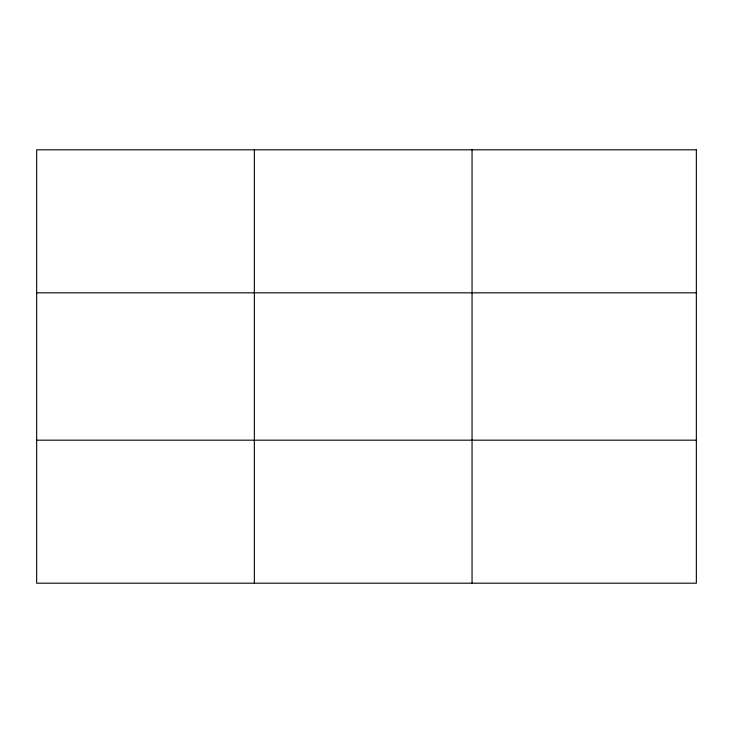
<?xml version="1.0" encoding="UTF-8"?>
<svg xmlns="http://www.w3.org/2000/svg" width="733" height="733" viewBox="0 0 733 733"><rect width="100%" height="100%" fill="white"/><g stroke="black" fill="none" stroke-linecap="round" stroke-linejoin="round"><path stroke-width="1.1" d="M254.351 149.807L254.351 583.193M472.052 149.807L472.052 583.193M36.65 292.824L696.35 292.824M36.65 440.176L696.35 440.176M696.35 149.807L696.35 583.193L36.65 583.193L36.65 149.807L696.35 149.807"/></g></svg>
